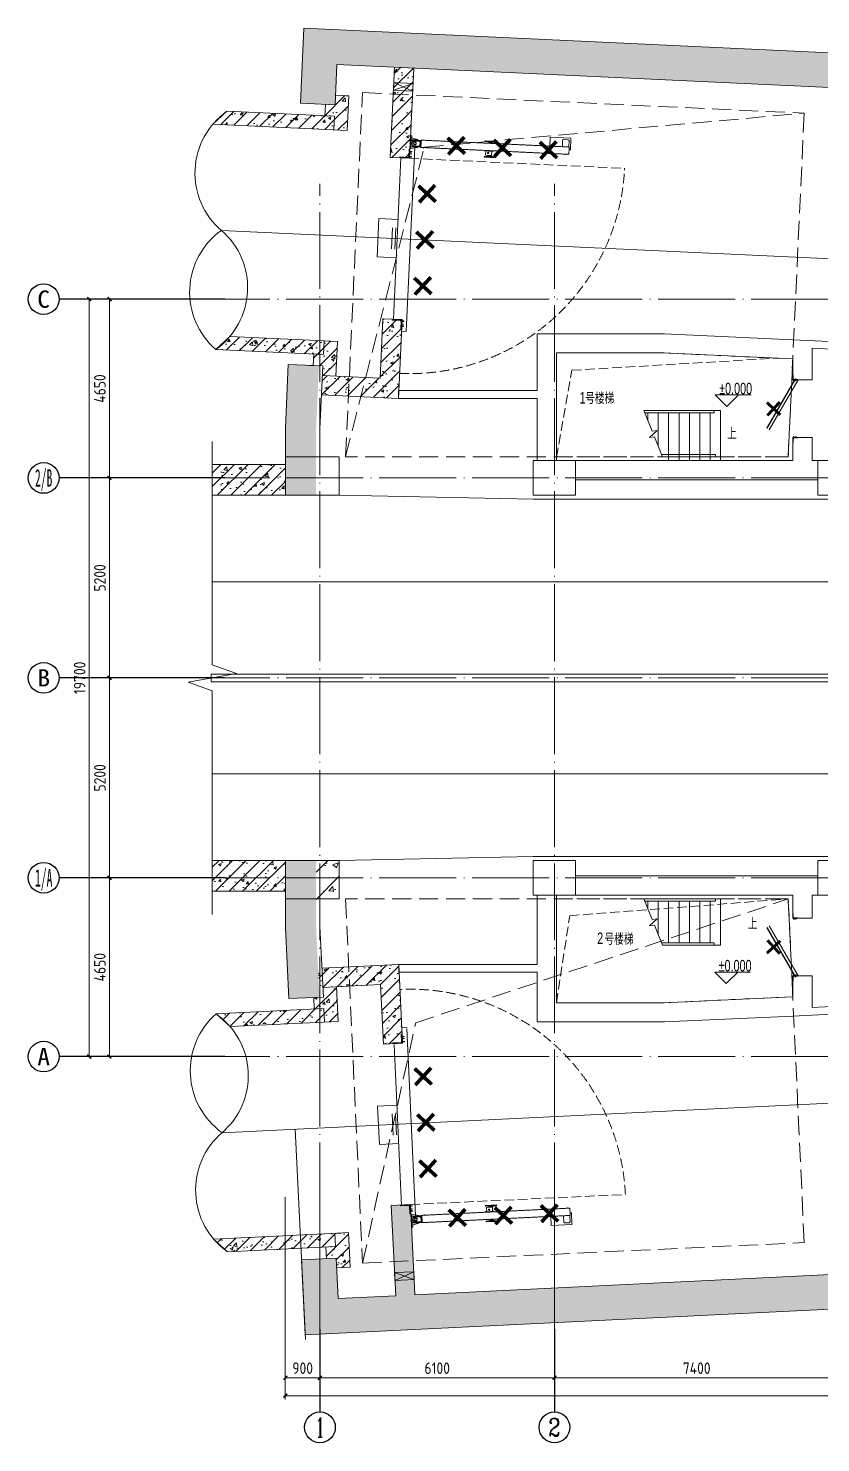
# Model space of a CAD drawing. Extents: x 4 to 13611208, y -605838 to 574722.
# Drawn here: x 13115011 to 13135622, y -28853 to 7934 of the extents above; entities that cross this region are included whole.
import ezdxf
from ezdxf.enums import TextEntityAlignment as Align

# ---------------------------------------------------------------- set-up
doc = ezdxf.new("R2010")
doc.units = 0
doc.header["$LTSCALE"] = 1000
doc.header["$MEASUREMENT"] = 0
doc.linetypes.add('DASH', pattern=[0.35, 0.25, -0.1])
doc.linetypes.add('DOTE', pattern=[2.42, 2, -0.2, 0.02, -0.2])
for name, color, linetype, lineweight in [('1-预埋件', 8, 'Continuous', 5), ('建筑底图', 8, 'Continuous', 13), ('设备-人防', 2, 'Continuous', 5)]:
    doc.layers.add(name, color=color, linetype=linetype, lineweight=lineweight)
doc.layers.add('AXIS', color=3, linetype='Continuous')
doc.layers.add('AXIS_TEXT', color=7, linetype='Continuous')
doc.styles.add('_TCH_AXIS', font='COMPLEX', dxfattribs={"bigfont": 'GBCBIG'})
doc.styles.add('_TCH_DIM', font='SIMPLEX', dxfattribs={"bigfont": 'GBCBIG'})
doc.styles.add('C', font='HZTXT_E', dxfattribs={"width": 0.7, "bigfont": 'HZTXT'})
doc.styles.add('COMPLEX', font='hztxt_e.shx', dxfattribs={"width": 0.6, "bigfont": 'HZTXT.shx'})
doc.styles.add('DIM_FONT', font='gbenor.shx', dxfattribs={"bigfont": 'gbcbig.shx'})
doc.styles.add('宋体', font='')
doc.styles.get('宋体').set_extended_font_data('SimSun')
doc.dimstyles.new('_TCH_ARCH&&100', dxfattribs={"dimtxt": 300, "dimasz": 100, "dimexe": 100, "dimexo": 100, "dimgap": 100, "dimtad": 1, "dimdec": 0, "dimzin": 0, "dimdsep": 46, "dimtxsty": 'DIM_FONT', "dimblk": 'ARCHTICK', "dimcen": 0.09, "dimclrd": 3, "dimclre": 3, "dimclrt": 7, "dimaunit": 1, "dimazin": 2, "dimtfac": 1, "dimtdec": 0, "dimtix": 1, "dimtmove": 2, "dimatfit": 3, "dimfxl": 1, "dimtolj": 1, "dimtzin": 0, "dimlwd": 18, "dimlwe": 18, "dimarcsym": 0})
pattern_1 = [(45, (793255.26, 9e-08), (-176.7766953, 176.7766953), []), (50, (793255.26, 9e-08), (717.260183, -62.752135), [75, -825]), (355, (793255.26, 9e-08), (-138.751334, 752.192134), [60, -660]), (100.4514, (793315, -5.2), (578.50938, 689.439542), [63.74019, -701.14211]), (46.1842, (793255.26, 200), (1067.24105, -165.519014), [112.5, -1237.5]), (96.6356, (793344.2, 186.2), (934.662706, 974.11787), [95.61029, -1051.713]), (351.1842, (793255.3, 200), (934.661945, 974.1186), [90, -990]), (21, (793355.26, 150), (596.907052, -402.61889), [75, -825]), (326, (793355.26, 150), (243.31533, 725.150045), [60, -660]), (71.4514, (793405, 116.45), (840.22263, 322.530497), [63.74019, -701.14211]), (37.5, (793255.26, 9e-08), (12.1598553, 332.893854), [0, -652, 0, -670, 0, -662.5]), (7.5, (793255.26, 9e-08), (263.069537, 394.411712), [0, -382, 0, -637, 0, -252.5]), (327.5, (793032.26, 9e-08), (533.822436, -22.554872), [0, -250, 0, -780, 0, -1035]), (317.5, (792932.26, 9e-08), (583.18617, 100.104982), [0, -325, 0, -518, 0, -735])]

# ---------------------------------------------------------------- blocks, each defined once
blk = doc.blocks.new('J门框')
blk.add_hatch(color=256).paths.add_polyline_path([(0, 480), (0, 0), (512, 0), (512, 30, 0.414214), (497, 45), (96, 45, -0.414214), (45, 96), (45, 465, 0.414214), (30, 480)])
for points in [[(0, 352), (-96, 352), (-96, 320), (0, 320)], [(0, 96), (-96, 96), (-96, 64), (0, 64)], [(0, 237), (-90, 225), (-90, 238), (0, 250)]]:
    blk.add_lwpolyline(points, close=True)
blk.add_lwpolyline([(0, 0), (512, 0), (512, 30, 0.414214), (497, 45), (96, 45, -0.414214), (45, 96), (45, 465, 0.414214), (30, 480), (0, 480)], format="xyb", close=True)
blk = doc.blocks.new('埋件')
at = {"layer": '1-预埋件', "const_width": 50}
for points in [[(-159, 0), (159, 0)], [(0, -159), (0, 159)]]:
    blk.add_lwpolyline(points, dxfattribs=at)
blk = doc.blocks.new('*X17')
at = {"color": 0}
for p, q in [((212.5, 108.2), (213.8, 109.5)), ((213.4, 107.3), (214.8, 108.7))]:
    blk.add_line(p, q, dxfattribs=at)
blk = doc.blocks.new('qujrfm001')
at = {"layer": '设备-人防', "color": 8}
for p, q in [((73347, 37226), (73068, 37226)), ((73347, 37207), (73068, 37207)), ((73104, 37207), (73178, 37184)), ((73116, 37207), (73172, 37190)), ((73178, 37207), (73178, 37190)), ((73237, 37184), (73178, 37184)), ((73178, 37184), (73178, 37177)), ((73178, 37177), (73207, 37177)), ((73182, 37173), (73178, 37173)), ((73178, 37173), (73178, 37163)), ((73237, 37173), (73181, 37173)), ((73184, 37173), (73184, 37177)), ((73186, 37206), (73186, 37200)), ((73237, 37177), (73207, 37177)), ((73228, 37206), (73228, 37200)), ((73231, 37173), (73231, 37177)), ((73311, 37207), (73237, 37184)), ((73237, 37190), (73237, 37207)), ((73237, 37177), (73237, 37184)), ((73237, 37163), (73237, 37173)), ((73299, 37207), (73243, 37190)), ((75281, 37213), (75102, 37174)), ((75102, 37174), (75102, 37156)), ((75302, 37266), (75266, 37266)), ((75266, 37266), (75266, 37216)), ((75266, 37216), (75302, 37216)), ((75274, 37213), (75274, 37216)), ((75274, 37214), (75302, 37214)), ((75302, 37213), (75274, 37213)), ((73068, 36816), (73207, 36816)), ((73068, 36797), (73347, 36797)), ((73104, 36816), (73178, 36839)), ((73116, 36816), (73172, 36833)), ((73141, 36962), (73141, 36973)), ((73141, 36962), (73357, 36962)), ((73146, 36958), (73141, 36962)), ((73168, 36958), (73146, 36958)), ((73172, 36962), (73168, 36958)), ((73172, 36857), (73172, 36962)), ((73178, 36846), (73207, 36846)), ((73178, 36846), (73178, 36839)), ((73237, 36839), (73178, 36839)), ((73178, 36833), (73178, 36816)), ((73319, 36850), (73179, 36850)), ((73184, 36850), (73184, 36846)), ((73186, 36816), (73186, 36823)), ((73197, 36962), (73201, 36958)), ((73197, 36962), (73197, 36962)), ((73236, 36958), (73201, 36958)), ((73237, 36846), (73207, 36846)), ((73207, 36816), (73347, 36816)), ((73228, 36816), (73228, 36823)), ((73231, 36850), (73231, 36846)), ((73240, 36962), (73236, 36958)), ((73237, 36839), (73237, 36846)), ((73311, 36816), (73237, 36839)), ((73237, 36816), (73237, 36833)), ((73299, 36816), (73243, 36833)), ((73326, 36962), (73326, 36857)), ((73326, 36962), (73330, 36958)), ((73330, 36958), (73353, 36958)), ((73353, 36958), (73357, 36962)), ((73357, 36962), (73357, 36973)), ((75023, 37117), (75023, 37131)), ((75023, 37061), (75023, 37075)), ((75023, 37004), (75023, 37018)), ((75102, 36970), (75102, 36980)), ((75281, 36931), (75102, 36970))]:
    blk.add_line(p, q, dxfattribs=at)
at = {"layer": '设备-人防', "color": 8, "extrusion": (0, 0, -1)}
blk.add_line((73143, 37207), (73116, 37207), dxfattribs=at)
at = {"layer": '设备-人防', "color": 8}
for points in [[(71667, 37163), (71667, 37399), (71129, 37399), (71129, 37092), (71163, 37092)], [(75033, 36980), (75016, 36980), (75016, 37156), (75033, 37156)], [(75281, 37167), (75102, 37167), (75102, 37156)], [(75016, 36987), (75040, 36987), (75040, 37149), (75016, 37149)], [(75016, 37117), (75040, 37117), (75040, 37131), (75016, 37131)], [(75016, 37075), (75040, 37075), (75040, 37061), (75016, 37061)], [(75016, 37018), (75040, 37018), (75040, 37004), (75016, 37004)], [(75040, 37128), (75040, 37142)], [(75040, 37142), (75241, 37142), (75241, 37128), (75040, 37128)], [(75040, 37008), (75241, 37008), (75241, 36994), (75040, 36994)], [(75040, 36994), (75040, 37008)], [(75281, 36977), (75102, 36977), (75102, 36980)], [(75248, 37153), (75281, 37153)], [(75248, 37132), (75248, 36998)]]:
    blk.add_lwpolyline(points, dxfattribs=at)
at = {"layer": '设备-人防', "color": 8, "const_width": 25}
blk.add_lwpolyline([(71234, 36973), (71234, 36961, -1), (71232, 36961), (71232, 36973), (71170, 36973), (71170, 36980), (71163, 36980), (71163, 37156), (71170, 37156), (71170, 37163), (75009, 37163), (75009, 37156), (75016, 37156), (75016, 36980), (75009, 36980), (75009, 36973), (74947, 36973), (74947, 36961, -1), (74944, 36961), (74944, 36973)], format="xyb", close=True, dxfattribs=at)
at = {"layer": '设备-人防', "color": 8}
for points in [[(71174, 37163), (71174, 37332), (71196, 37350), (71320, 37350), (71341, 37332), (71341, 37163)], [(75298, 36931), (75298, 37213), (75281, 37213), (75281, 36931)]]:
    blk.add_lwpolyline(points, close=True, dxfattribs=at)
blk.add_lwpolyline([(75033, 37149), (75033, 37156), (75245, 37156, -0.414214), (75248, 37152), (75248, 37111, -0.414214), (75245, 37107), (75178, 37107, 0.414214), (75142, 37072), (75142, 37064, 0.414214), (75178, 37028), (75245, 37028, -0.414214), (75248, 37025), (75248, 36983, -0.414214), (75245, 36980), (75033, 36980), (75033, 36987)], format="xyb", dxfattribs=at)
for centre, radius in [((73263, 36913), 18.3), ((73263, 36913), 12), ((75178, 37072), 33.5), ((75178, 37072), 26.4)]:
    blk.add_circle(centre, radius, dxfattribs=at)
for centre, radius, start, end in [((73068, 37216), 9.77, 90, 270), ((73175, 37200), 11.2, 253.2102, 0), ((73240, 37200), 11.2, 180, 286.7898), ((73347, 37216), 9.77, 270, 90), ((73068, 36807), 9.77, 90, 270), ((73175, 36823), 11.2, 0, 106.7898), ((73239, 36823), 11.2, 73.2102, 180), ((73347, 36807), 9.77, 270, 90), ((75178, 37072), 81, 330.4082, 29.5918)]:
    blk.add_arc(centre, radius, start, end, dxfattribs=at)
at = {"layer": '设备-人防', "color": 8, "extrusion": (0, 0, -1)}
for centre, start, end in [((-73179, 36857), 270, 0), ((-73319, 36857), 180, 270)]:
    blk.add_arc(centre, 6.98, start, end, dxfattribs=at)
at = {"layer": '设备-人防', "color": 8, "extrusion": (0, 0, -1), "xscale": 10.57142857142857, "yscale": 10.57142857142857, "zscale": -10.57142857142857, "rotation": 180}
blk.add_blockref('*X17', (-71004, 38059), dxfattribs=at)
blk = doc.blocks.new('_ArchTick')
at = {"color": 0, "linetype": 'ByBlock', "const_width": 0.4}
blk.add_lwpolyline([(-0.5, -0.5), (0.5, 0.5)], dxfattribs=at)
blk = doc.blocks.new('*D1374')
at = {"layer": 'AXIS', "color": 3, "lineweight": 18}
for p, q in [((13120023, -14160), (13117023, -14160)), ((13117123, -18810), (13117123, -14160)), ((13120023, -18810), (13117023, -18810))]:
    blk.add_line(p, q, dxfattribs=at)
at = {"layer": 'AXIS', "color": 3, "lineweight": 18, "xscale": 100, "yscale": 100, "zscale": 100}
for p, rotation in [((13117123, -14160), 90), ((13117123, -18810), 270)]:
    blk.add_blockref('_ArchTick', p, dxfattribs=dict(at, rotation=rotation))
at = {"layer": 'AXIS', "color": 7, "insert": (13116873, -16485), "char_height": 300, "attachment_point": 5, "rotation": 90, "style": 'DIM_FONT'}
blk.add_mtext('\\A1;4650', dxfattribs=at)
blk = doc.blocks.new('*D1375')
at = {"layer": 'AXIS', "color": 3, "lineweight": 18}
for p, q in [((13120023, -8960), (13117023, -8960)), ((13117123, -14160), (13117123, -8960)), ((13120023, -14160), (13117023, -14160))]:
    blk.add_line(p, q, dxfattribs=at)
at = {"layer": 'AXIS', "color": 3, "lineweight": 18, "xscale": 100, "yscale": 100, "zscale": 100}
for p, rotation in [((13117123, -8960), 90), ((13117123, -14160), 270)]:
    blk.add_blockref('_ArchTick', p, dxfattribs=dict(at, rotation=rotation))
at = {"layer": 'AXIS', "color": 7, "insert": (13116873, -11560), "char_height": 300, "attachment_point": 5, "rotation": 90, "style": 'DIM_FONT'}
blk.add_mtext('\\A1;5200', dxfattribs=at)
blk = doc.blocks.new('*D1378')
at = {"layer": 'AXIS', "color": 3, "lineweight": 18}
for p, q in [((13120023, -3760), (13117023, -3760)), ((13117123, -8960), (13117123, -3760)), ((13120023, -8960), (13117023, -8960))]:
    blk.add_line(p, q, dxfattribs=at)
at = {"layer": 'AXIS', "color": 3, "lineweight": 18, "xscale": 100, "yscale": 100, "zscale": 100}
for p, rotation in [((13117123, -3760), 90), ((13117123, -8960), 270)]:
    blk.add_blockref('_ArchTick', p, dxfattribs=dict(at, rotation=rotation))
at = {"layer": 'AXIS', "color": 7, "insert": (13116873, -6360), "char_height": 300, "attachment_point": 5, "rotation": 90, "style": 'DIM_FONT'}
blk.add_mtext('\\A1;5200', dxfattribs=at)
blk = doc.blocks.new('*D1377')
at = {"layer": 'AXIS', "color": 3, "lineweight": 18}
for p, q in [((13120023, 890), (13117023, 890)), ((13117123, -3760), (13117123, 890)), ((13120023, -3760), (13117023, -3760))]:
    blk.add_line(p, q, dxfattribs=at)
at = {"layer": 'AXIS', "color": 3, "lineweight": 18, "xscale": 100, "yscale": 100, "zscale": 100}
for p, rotation in [((13117123, 890), 90), ((13117123, -3760), 270)]:
    blk.add_blockref('_ArchTick', p, dxfattribs=dict(at, rotation=rotation))
at = {"layer": 'AXIS', "color": 7, "insert": (13116873, -1435), "char_height": 300, "attachment_point": 5, "rotation": 90, "style": 'DIM_FONT'}
blk.add_mtext('\\A1;4650', dxfattribs=at)
blk = doc.blocks.new('*D1376')
at = {"layer": 'AXIS', "color": 3, "lineweight": 18}
for p, q in [((13120023, 890), (13116497, 890)), ((13116597, -18810), (13116597, 890)), ((13120023, -18810), (13116497, -18810))]:
    blk.add_line(p, q, dxfattribs=at)
at = {"layer": 'AXIS', "color": 3, "lineweight": 18, "xscale": 100, "yscale": 100, "zscale": 100}
for p, rotation in [((13116597, 890), 90), ((13116597, -18810), 270)]:
    blk.add_blockref('_ArchTick', p, dxfattribs=dict(at, rotation=rotation))
at = {"layer": 'AXIS', "color": 7, "insert": (13116347, -8960), "char_height": 300, "attachment_point": 5, "rotation": 90, "style": 'DIM_FONT'}
blk.add_mtext('\\A1;19700', dxfattribs=at)
blk = doc.blocks.new('*D1366')
at = {"layer": 'AXIS', "color": 3, "lineweight": 18}
for p, q in [((13121697, -22465), (13121697, -27264)), ((13122597, -22465), (13122597, -27264)), ((13121697, -27164), (13122597, -27164))]:
    blk.add_line(p, q, dxfattribs=at)
at = {"layer": 'AXIS', "color": 3, "lineweight": 18, "xscale": 100, "yscale": 100, "zscale": 100, "rotation": 180}
blk.add_blockref('_ArchTick', (13121697, -27164), dxfattribs=at)
at = {"layer": 'AXIS', "color": 3, "lineweight": 18, "xscale": 100, "yscale": 100, "zscale": 100}
blk.add_blockref('_ArchTick', (13122597, -27164), dxfattribs=at)
at = {"layer": 'AXIS', "color": 7, "insert": (13122147, -26914), "char_height": 300, "attachment_point": 5, "style": 'DIM_FONT'}
blk.add_mtext('\\A1;900', dxfattribs=at)
blk = doc.blocks.new('*D1365')
at = {"layer": 'AXIS', "color": 3, "lineweight": 18}
for p, q in [((13122597, -22465), (13122597, -27264)), ((13128697, -22465), (13128697, -27264)), ((13122597, -27164), (13128697, -27164))]:
    blk.add_line(p, q, dxfattribs=at)
at = {"layer": 'AXIS', "color": 3, "lineweight": 18, "xscale": 100, "yscale": 100, "zscale": 100, "rotation": 180}
blk.add_blockref('_ArchTick', (13122597, -27164), dxfattribs=at)
at = {"layer": 'AXIS', "color": 3, "lineweight": 18, "xscale": 100, "yscale": 100, "zscale": 100}
blk.add_blockref('_ArchTick', (13128697, -27164), dxfattribs=at)
at = {"layer": 'AXIS', "color": 7, "insert": (13125647, -26914), "char_height": 300, "attachment_point": 5, "style": 'DIM_FONT'}
blk.add_mtext('\\A1;6100', dxfattribs=at)
blk = doc.blocks.new('*D1367')
at = {"layer": 'AXIS', "color": 3, "lineweight": 18}
for p, q in [((13128697, -22465), (13128697, -27264)), ((13136097, -22465), (13136097, -27264)), ((13128697, -27164), (13136097, -27164))]:
    blk.add_line(p, q, dxfattribs=at)
at = {"layer": 'AXIS', "color": 3, "lineweight": 18, "xscale": 100, "yscale": 100, "zscale": 100, "rotation": 180}
blk.add_blockref('_ArchTick', (13128697, -27164), dxfattribs=at)
at = {"layer": 'AXIS', "color": 3, "lineweight": 18, "xscale": 100, "yscale": 100, "zscale": 100}
blk.add_blockref('_ArchTick', (13136097, -27164), dxfattribs=at)
at = {"layer": 'AXIS', "color": 7, "insert": (13132397, -26914), "char_height": 300, "attachment_point": 5, "style": 'DIM_FONT'}
blk.add_mtext('\\A1;7400', dxfattribs=at)
blk = doc.blocks.new('*D1364')
at = {"layer": 'AXIS', "color": 3, "lineweight": 18}
for p, q in [((13121697, -22465), (13121697, -27729)), ((13170947, -22465), (13170947, -27729)), ((13121697, -27629), (13170947, -27629))]:
    blk.add_line(p, q, dxfattribs=at)
at = {"layer": 'AXIS', "color": 3, "lineweight": 18, "xscale": 100, "yscale": 100, "zscale": 100, "rotation": 180}
blk.add_blockref('_ArchTick', (13121697, -27629), dxfattribs=at)
at = {"layer": 'AXIS', "color": 3, "lineweight": 18, "xscale": 100, "yscale": 100, "zscale": 100}
blk.add_blockref('_ArchTick', (13170947, -27629), dxfattribs=at)
at = {"layer": 'AXIS', "color": 7, "insert": (13146322, -27379), "char_height": 300, "attachment_point": 5, "style": 'DIM_FONT'}
blk.add_mtext('\\A1;49250', dxfattribs=at)
blk = doc.blocks.new('_AXISO')
blk.add_circle((0, 0), 0.5)
at = {"layer": 'AXIS_TEXT', "style": 'COMPLEX', "width": 1.041667}
blk.add_attdef('A', text='', height=0.56, dxfattribs=at).set_placement((-0.25, -0.28), (0.25, -0.28), align=Align.FIT)
blk = doc.blocks.new('$DorLib2D$00000194')
at = {"color": 0}
blk.add_line((-0.5, 0.075), (0.366, 0.575), dxfattribs=at)
at = {"color": 0, "const_width": 0.025}
blk.add_lwpolyline([(-0.525, 0.118), (0.341, 0.618)], dxfattribs=at)
blk = doc.blocks.new('_FZH')
blk.add_lwpolyline([(-0.5, -0.5), (0.5, -0.5), (0.5, 0.5), (-0.5, 0.5)], close=True)

msp = doc.modelspace()

# ---------------------------------------------------------------- hatches: boundary and pattern name
at = {"layer": '建筑底图'}
h = msp.add_hatch(dxfattribs=at)
h.set_pattern_fill('钢筋混凝土', color=8, scale=100, style=0)
h.set_pattern_definition(pattern_1)
h.paths.add_polyline_path([(13167747.4, 4611.1), (13167747.4, 5812.4), (13122181.4, 7934.3), (13122090.7, 5986.4), (13122989.7, 5944.5), (13123038.6, 6993.4), (13137023.4, 6342.1), (13137009.4, 6042.5)])
h = msp.add_hatch(dxfattribs=at)
h.set_pattern_fill('钢筋混凝土', color=8, scale=100, style=0)
h.set_pattern_definition(pattern_1)
h.paths.add_polyline_path([(13125036.4, 6900.3), (13124536.9, 6923.6), (13124427.6, 4576.1), (13124927, 4552.2)])
h = msp.add_hatch(dxfattribs=at)
h.set_pattern_fill('钢筋混凝土', color=8, scale=100, style=0)
h.set_pattern_definition(pattern_1)
h.paths.add_polyline_path([(13123351, 6177.9), (13123001.3, 6194.2), (13122989.7, 5944.5), (13122740, 5956.1), (13122726, 5656.5), (13122975.8, 5644.8), (13122959.5, 5295.2), (13123309.1, 5278.9)])
h = msp.add_hatch(dxfattribs=at)
h.set_pattern_fill('钢筋混凝土', color=8, scale=100, style=0)
h.set_pattern_definition(pattern_1)
h.paths.add_polyline_path([(13122975.8, 5644.8), (13120178.8, 5775.1), (13119813.2, 5441.7), (13122959.5, 5295.2)])
h = msp.add_hatch(dxfattribs=at)
h.set_pattern_fill('钢筋混凝土', color=8, scale=100, style=0)
h.set_pattern_definition(pattern_1)
h.paths.add_polyline_path([(13122497.4, -13710.3), (13121697.4, -13710.3), (13121697.4, -15460.3), (13121787.4, -17303.4), (13122586.5, -17265.7), (13122497.4, -15440.7)])
h.paths.add_polyline_path([(13121697.4, -4210.3), (13122497.4, -4210.3), (13122497.4, -2478.9), (13122573.5, -843.5), (13121774.4, -806.3), (13121697.4, -2460.3)])
h.paths.add_polyline_path([(13168947.4, -21010.3), (13168947.4, -21710.3), (13207597.4, -21710.3), (13207597.4, -20160.3), (13281197.4, -20160.3), (13281197.4, -19460.3), (13206897.4, -19460.3), (13206897.4, -21010.3)])
h.paths.add_polyline_path([(13168947.4, 3789.7), (13168947.4, 3089.7), (13206897.4, 3089.7), (13206897.4, 1539.7), (13281197.4, 1539.7), (13281197.4, 2239.7), (13207597.4, 2239.7), (13207597.4, 3789.7)])
h.paths.add_polyline_path([(13473697.4, -4551.4), (13472897.4, -4551.4), (13472897.4, -13160.3), (13473697.4, -13160.3)])
h.paths.add_polyline_path([(13473697.4, 2261.9), (13472897.4, 2261.9), (13472897.4, 2248.6), (13473697.4, 2248.6)])
h.paths.add_polyline_path([(13354022.4, 889.7), (13354022.4, 1039.7), (13354172.4, 1039.7), (13354172.4, 889.7), (13376672.4, 889.7), (13376672.4, 1039.7), (13376822.4, 1039.7), (13376822.4, 889.7), (13398547.4, 889.7), (13398547.4, 1039.7), (13398697.4, 1039.7), (13398697.4, 889.7), (13422497.4, 889.7), (13422497.4, 1089.7), (13453297.4, 1089.7), (13453297.4, 1789.7), (13421797.4, 1789.7), (13421797.4, 1589.7), (13349146.3, 1589.7), (13349146.3, 889.7)])
h.paths.add_polyline_path([(13332922.4, 889.7), (13332922.4, 1039.7), (13333072.4, 1039.7), (13333072.4, 889.7), (13349146.3, 889.7), (13349146.3, 1589.7), (13311597.4, 1589.7), (13311597.4, 889.7)])
h.paths.add_polyline_path([(13332922.4, -18960.3), (13332922.4, -18810.3), (13311597.4, -18810.3), (13311597.4, -19510.3), (13349146.3, -19510.3), (13349146.3, -18810.3), (13333072.4, -18810.3), (13333072.4, -18960.3)])
h.paths.add_polyline_path([(13376672.4, -18960.3), (13376672.4, -18810.3), (13354172.4, -18810.3), (13354172.4, -18960.3), (13354022.4, -18960.3), (13354022.4, -18810.3), (13349146.3, -18810.3), (13349146.3, -19510.3), (13438197.4, -19510.3), (13438197.4, -19710.3), (13453297.4, -19710.3), (13453297.4, -19010.3), (13438897.4, -19010.3), (13438897.4, -18810.3), (13436422.6, -18810.3), (13436422.6, -18960.3), (13436272.6, -18960.3), (13436272.6, -18810.3), (13433472, -18810.3), (13433472, -18960.3), (13433322, -18960.3), (13433322, -18810.3), (13430973.4, -18810.3), (13430973.4, -18960.3), (13430823.4, -18960.3), (13430823.4, -18810.3), (13420572.4, -18810.3), (13420572.4, -18960.3), (13420422.4, -18960.3), (13420422.4, -18810.3), (13376822.4, -18810.3), (13376822.4, -18960.3)])
h = msp.add_hatch(dxfattribs=at)
h.set_pattern_fill('钢筋混凝土', color=8, scale=100, style=0)
h.set_pattern_definition([(45, (793352.4, -4.52), (-176.7766953, 176.7766953), []), (50, (793352.4, -4.5), (717.260183, -62.752135), [75, -825]), (355, (793352.4, -4.5), (-138.751334, 752.192134), [60, -660]), (100.4514, (793412.2, -9.75), (578.50938, 689.439542), [63.74019, -701.14211]), (46.1842, (793352.4, 195.5), (1067.24105, -165.519014), [112.5, -1237.5]), (96.6356, (793441.3, 181.7), (934.662706, 974.11787), [95.61029, -1051.713]), (351.1842, (793352.4, 195.5), (934.66195, 974.1186), [90, -990]), (21, (793452.4, 145.5), (596.907052, -402.61889), [75, -825]), (326, (793452.4, 145.5), (243.31533, 725.150045), [60, -660]), (71.4514, (793502.15, 111.9), (840.22263, 322.530497), [63.74019, -701.14211]), (37.5, (793352.4, -4.52), (12.1598553, 332.893854), [0, -652, 0, -670, 0, -662.5]), (7.5, (793352.4, -4.52), (263.069537, 394.411712), [0, -382, 0, -637, 0, -252.5]), (327.5, (793129.4, -4.52), (533.822436, -22.554872), [0, -250, 0, -780, 0, -1035]), (317.5, (793029.4, -4.52), (583.18617, 100.104982), [0, -325, 0, -518, 0, -735])])
h.paths.add_polyline_path([(13122635.8, -1597.2), (13122659, -1097.7), (13124157.4, -1167.5), (13124229.5, 380.8), (13124728.9, 356.9), (13124633.6, -1690.2)])
h = msp.add_hatch(dxfattribs=at)
h.set_pattern_fill('钢筋混凝土', color=8, scale=100, style=0)
h.set_pattern_definition(pattern_1)
h.paths.add_polyline_path([(13122703.6, -198.8), (13120252, -84.7), (13119890.4, -418.2), (13122687.4, -548.5)])
h.paths.add_polyline_path([(13123053.3, -215.1), (13122703.6, -198.8), (13122687.4, -548.5), (13122437.6, -536.8), (13122423.7, -836.5), (13122673.4, -848.1), (13122661.8, -1097.9), (13123011.4, -1114.2)])
h = msp.add_hatch(dxfattribs=at)
h.set_pattern_fill('钢筋混凝土', color=8, scale=100, style=0)
h.set_pattern_definition(pattern_1)
h.paths.add_polyline_path([(13121697.4, -3760.3), (13119797.4, -3760.3), (13119797.4, -4210.3), (13121697.4, -4210.3)])
h.paths.add_polyline_path([(13121697.4, -3410.3), (13119797.4, -3410.3), (13119797.4, -3760.3), (13121697.4, -3760.3)])
h = msp.add_hatch(dxfattribs=at)
h.set_pattern_fill('钢筋混凝土', color=8, scale=100, style=0)
h.set_pattern_definition(pattern_1)
h.paths.add_polyline_path([(13121697.4, -14160.3), (13119797.4, -14160.3), (13119797.4, -14510.3), (13121697.4, -14510.3)])
h.paths.add_polyline_path([(13121697.4, -13710.3), (13119797.4, -13710.3), (13119797.4, -14160.3), (13121697.4, -14160.3)])
h = msp.add_hatch(dxfattribs=at)
h.set_pattern_fill('钢筋混凝土', color=8, scale=200, style=0)
h.set_pattern_definition([(45, (793255.26, 9e-08), (-353.55339, 353.55339), []), (50, (793255.3, 9e-08), (1434.52037, -125.50427), [150, -1650]), (355, (793255.3, 9e-08), (-277.50267, 1504.38427), [120, -1320]), (100.4514, (793374.8, -10.5), (1157.01876, 1378.87908), [127.48038, -1402.28422]), (46.1842, (793255.3, 400), (2134.4821, -331.03803), [225, -2475]), (96.6356, (793433.1, 372.4), (1869.3254, 1948.23574), [191.22058, -2103.426]), (351.1842, (793255.3, 400), (1869.3239, 1948.2372), [180, -1980]), (21, (793455.3, 300), (1193.8141, -805.23778), [150, -1650]), (326, (793455.3, 300), (486.63066, 1450.30009), [120, -1320]), (71.4514, (793554.7, 232.9), (1680.44526, 645.061), [127.48038, -1402.28422]), (37.5, (793255.26, 9e-08), (24.31971, 665.787708), [0, -1304, 0, -1340, 0, -1325]), (7.5, (793255.26, 9e-08), (526.139075, 788.823424), [0, -764, 0, -1274, 0, -505]), (327.5, (792809.26, 9e-08), (1067.644872, -45.109743), [0, -500, 0, -1560, 0, -2070]), (317.5, (792609.3, 9e-08), (1166.37234, 200.209965), [0, -650, 0, -1036, 0, -1470])])
h.paths.add_polyline_path([(13123097.4, -13710.3), (13122497.4, -13710.3), (13122497.4, -14160.3), (13123097.4, -14160.3)])
h.paths.add_polyline_path([(13123097.4, -14160.3), (13122497.4, -14160.3), (13122497.4, -14810.3), (13123097.4, -14810.3)])
h = msp.add_hatch(dxfattribs=at)
h.set_pattern_fill('钢筋混凝土', color=8, scale=100, style=0)
h.set_pattern_definition(pattern_1)
h.paths.add_polyline_path([(13122576.7, -17013.9), (13122553, -16513.4), (13124647.4, -16414.4), (13124750.7, -18462.1), (13124247.9, -18485.7), (13124172.4, -16938.4)])
h = msp.add_hatch(dxfattribs=at)
h.set_pattern_fill('钢筋混凝土', color=8, scale=100, style=0)
h.set_pattern_definition(pattern_1)
h.paths.add_polyline_path([(13122701, -17561), (13119894.7, -17698), (13120262.2, -18030.5), (13122718.1, -17910.6)])
h.paths.add_polyline_path([(13123023.7, -16992.6), (13122674.1, -17009.1), (13122686.4, -17261), (13122436.6, -17272.8), (13122451.3, -17573.2), (13122701, -17561), (13122718.1, -17910.6), (13123067.7, -17893.5)])
h = msp.add_hatch(dxfattribs=at)
h.set_pattern_fill('钢筋混凝土', color=8, scale=100, style=0)
h.set_pattern_definition(pattern_1)
h.paths.add_polyline_path([(13167747.4, -23821.7), (13167747.4, -22620.3), (13137037.9, -24119.6), (13137052.5, -24419.3), (13125066.8, -25004.5), (13124952.3, -22658.1), (13124452.8, -22681.7), (13124567.4, -25028.9), (13123069.2, -25102), (13123018, -24052.8), (13122119, -24096.3), (13122214.2, -26044.8)])
h = msp.add_hatch(dxfattribs=at)
h.set_pattern_fill('钢筋混凝土', color=8, scale=100, style=0)
h.set_pattern_definition(pattern_1)
h.paths.add_polyline_path([(13122986.3, -23404.1), (13122886.4, -23408.9), (13119833, -23558), (13120197.1, -23890.7), (13123003.4, -23753.6)])
h.paths.add_polyline_path([(13123336.9, -23386.9), (13122986.3, -23404.1), (13123003.4, -23753.6), (13122753.7, -23765.8), (13122768.3, -24064.9), (13123018, -24052.8), (13123030.2, -24302.6), (13123379.4, -24286.1)])

# ---------------------------------------------------------------- linework, layer by layer
at = {"layer": 'AXIS'}
for p, q in [((13120122.9, 889.7), (13115811.4, 889.7)), ((13120122.9, -3760.3), (13115811.4, -3760.3)), ((13120122.9, -8960.3), (13115811.4, -8960.3)), ((13120122.9, -14160.3), (13115811.4, -14160.3)), ((13120122.9, -18810.3), (13115811.4, -18810.3)), ((13122597.4, -25898), (13122597.4, -28052.5)), ((13128697.4, -25898), (13128697.4, -28052.5))]:
    msp.add_line(p, q, dxfattribs=at)
at = {"layer": '建筑底图', "color": 8}
for p, q in [((13122181.4, 7934.3), (13122090.7, 5986.4)), ((13168947.4, 5756.6), (13122181.4, 7934.3)), ((13122989.7, 5944.5), (13123038.6, 6993.4)), ((13137023.4, 6342.1), (13123038.6, 6993.4)), ((13124427.6, 4576.1), (13124536.9, 6923.6)), ((13124927, 4552.2), (13125036.4, 6900.3)), ((13122989.7, 5944.5), (13122090.7, 5986.4)), ((13122740, 5956.1), (13122726, 5656.5)), ((13123351, 6177.9), (13123001.3, 6194.2)), ((13123351, 6177.9), (13123309.1, 5278.9)), ((13120178.8, 5775.1), (13119813.2, 5441.7)), ((13122975.8, 5644.8), (13120178.8, 5775.1)), ((13122875.9, 5649.5), (13122626.1, 5661.1)), ((13122975.8, 5644.8), (13122959.5, 5295.2)), ((13123309.1, 5278.9), (13119813.2, 5441.7)), ((13124842.6, 51.9), (13125065.9, 4846.7)), ((13125065.9, 4846.7), (13124941, 4852.6)), ((13124427.6, 4576.1), (13124927, 4552.2)), ((13124507, 367.9), (13124702.3, 4563.3)), ((13124081.9, 1989.4), (13124128.4, 2988.3)), ((13124128.4, 2988.3), (13124627.9, 2965.1)), ((13124081.9, 1989.4), (13124581.4, 1966.2)), ((13124160.2, -1167.6), (13124232.3, 380.7)), ((13124232.3, 380.7), (13124731.7, 356.7)), ((13124636.4, -1690.4), (13124731.7, 356.7)), ((13124842.6, 51.9), (13124717.8, 57.7)), ((13120252, -84.7), (13119890.4, -418.2)), ((13122703.6, -198.8), (13120252, -84.7)), ((13122703.6, -198.8), (13122687.4, -548.5)), ((13123053.3, -215.1), (13122703.6, -198.8)), ((13123053.3, -215.1), (13123011.4, -1114.2)), ((13128247.4, -10.3), (13128247.4, -1490.4)), ((13128247.4, -10.3), (13131546.9, -10.3)), ((13131558.5, -10.5), (13134897.4, -166)), ((13134897.4, -166), (13136527, -241.9)), ((13134897.4, -166), (13134897.4, -166)), ((13122687.4, -548.5), (13119890.4, -418.2)), ((13122587.5, -543.8), (13122337.7, -532.2)), ((13122437.6, -536.8), (13122423.7, -836.5)), ((13128747.4, -510.3), (13128747.4, -1590.4)), ((13128747.4, -510.3), (13131546.9, -510.3)), ((13131535.2, -510), (13134897.4, -666.6)), ((13134897.4, -666.6), (13134897.4, -1210.2)), ((13135397.4, -389.5), (13136517.7, -441.7)), ((13135397.4, -389.5), (13135397.4, -427.9)), ((13135397.4, -427.9), (13135397.4, -1210.2)), ((13121774.4, -806.3), (13121697.4, -2460.3)), ((13122673.4, -848.1), (13121774.4, -806.3)), ((13122573.5, -843.5), (13122323.8, -831.9)), ((13122673.4, -848.1), (13122597.3, -2483.5)), ((13124160.2, -1167.6), (13122661.8, -1097.9)), ((13135397.4, -1210.2), (13134897.4, -1210.2)), ((13124636.4, -1690.4), (13122638.5, -1597.3)), ((13124636.4, -1490.4), (13128247.4, -1490.4)), ((13124636.4, -1490.4), (13124636.4, -1690.4)), ((13124636.4, -1690.4), (13128247.4, -1690.4)), ((13128247.4, -1690.4), (13128247.4, -3310.3)), ((13128747.4, -1590.4), (13128747.4, -3310.3)), ((13133180.5, -1900.5), (13132880.5, -1600.5)), ((13132880.5, -1600.5), (13133809.2, -1600.5)), ((13133180.5, -1900.5), (13133480.5, -1600.5)), ((13132852.4, -2010.2), (13131019.5, -2010.2)), ((13131019.5, -2010.2), (13131236.1, -2545.5)), ((13132852.4, -2010.2), (13131019.5, -2010.2)), ((13132852.4, -2070.2), (13131043.7, -2070.2)), ((13131127.4, -2276.8), (13131127.4, -2070.2)), ((13131397.4, -2943.7), (13131397.4, -2070.2)), ((13131667.4, -3150.2), (13131667.4, -2070.2)), ((13131937.4, -3150.2), (13131937.4, -2070.2)), ((13132207.4, -3150.2), (13132207.4, -2070.2)), ((13132477.4, -3150.2), (13132477.4, -2070.2)), ((13132747.4, -3150.2), (13132747.4, -2070.2)), ((13133017.4, -2010.2), (13132852.4, -2010.2)), ((13132852.4, -2070.2), (13132852.4, -2010.2)), ((13133017.4, -3210.2), (13133017.4, -2010.2)), ((13121697.4, -3410.3), (13121697.4, -2460.3)), ((13122597.4, -3210.3), (13122597.4, -2478.9)), ((13131370.1, -2528.9), (13131170.4, -2709)), ((13131236.1, -2545.5), (13131370.1, -2528.9)), ((13131170.4, -2709), (13131296.1, -2693.5)), ((13131296.1, -2693.5), (13131505.3, -3210.2)), ((13134897.4, -2710.2), (13134897.4, -3310.3)), ((13135397.4, -2710.2), (13134897.4, -2710.2)), ((13135397.4, -2710.2), (13135397.4, -3310.3)), ((13129247.4, -3310.3), (13134897.4, -3310.3)), ((13132882.4, -3150.2), (13131481, -3150.2)), ((13132882.4, -3210.2), (13131505.3, -3210.2)), ((13132882.4, -3210.2), (13131505.3, -3210.2)), ((13131667.4, -3150.2), (13131667.4, -3310.3)), ((13131937.4, -3150.2), (13131937.4, -3310.3)), ((13132207.4, -3150.2), (13132207.4, -3310.3)), ((13132477.4, -3150.2), (13132477.4, -3310.3)), ((13132747.4, -3150.2), (13132747.4, -3310.3)), ((13132882.4, -3210.2), (13132882.4, -3150.2)), ((13133017.4, -3210.2), (13132882.4, -3210.2)), ((13133017.4, -3150.2), (13133017.4, -3310.3)), ((13135397.4, -3310.3), (13135547.4, -3310.3)), ((13121697.4, -3410.3), (13119797.4, -3410.3)), ((13129247.4, -3810.3), (13135147.4, -3810.3)), ((13135147.4, -3810.3), (13135547.4, -3810.3)), ((13121697.4, -4210.3), (13119797.4, -4210.3)), ((13123097.4, -4210.4), (13128141.9, -4310.3)), ((13128141.9, -4310.3), (13161437.4, -4310.3)), ((13119770.1, -8860.3), (13119770.1, -9060.3)), ((13123097.4, -13710.2), (13128141.9, -13610.3)), ((13128141.9, -13610.3), (13161437.4, -13610.3)), ((13121697.4, -13710.3), (13119797.4, -13710.3)), ((13129247.4, -14110.3), (13135147.4, -14110.3)), ((13135147.4, -14110.3), (13135547.4, -14110.3)), ((13121697.4, -14510.3), (13119797.4, -14510.3)), ((13121697.4, -15460.3), (13121697.4, -14510.3)), ((13122597.4, -15440.7), (13122597.4, -14710.3)), ((13128247.4, -16414.4), (13128247.4, -14610.3)), ((13128747.4, -16514.4), (13128747.4, -14610.3)), ((13129247.4, -14610.3), (13134897.4, -14610.3)), ((13132882.4, -14710.3), (13131019.5, -14710.3)), ((13131019.5, -14710.3), (13131236.1, -15245.5)), ((13132882.4, -14710.3), (13131019.5, -14710.3)), ((13133017.4, -14710.3), (13132882.4, -14710.3)), ((13132882.4, -14770.3), (13132882.4, -14710.3)), ((13133017.4, -15910.3), (13133017.4, -14710.3)), ((13134897.4, -15210.3), (13134897.4, -14610.3)), ((13135397.4, -15210.3), (13135397.4, -14610.3)), ((13135397.4, -14610.3), (13135547.4, -14610.3)), ((13132882.4, -14770.3), (13131043.7, -14770.3)), ((13131127.4, -14976.8), (13131127.4, -14770.3)), ((13131397.4, -15643.7), (13131397.4, -14770.3)), ((13131667.4, -15850.3), (13131667.4, -14770.3)), ((13131937.4, -15850.3), (13131937.4, -14770.3)), ((13132207.4, -15850.3), (13132207.4, -14770.3)), ((13132477.4, -15850.3), (13132477.4, -14770.3)), ((13132747.4, -15850.3), (13132747.4, -14770.3)), ((13122597.2, -15435.9), (13122686.4, -17261)), ((13131370.1, -15229), (13131170.4, -15409.1)), ((13131170.4, -15409.1), (13131296.1, -15393.5)), ((13131236.1, -15245.5), (13131370.1, -15229)), ((13131296.1, -15393.5), (13131505.3, -15910.3)), ((13134897.4, -15210.3), (13135397.4, -15210.3)), ((13121697.4, -15460.3), (13121787.4, -17303.4)), ((13132852.4, -15850.3), (13131481, -15850.3)), ((13132852.4, -15910.3), (13131505.3, -15910.3)), ((13132852.4, -15910.3), (13131505.3, -15910.3)), ((13132852.4, -15910.3), (13132852.4, -15850.3)), ((13133017.4, -15910.3), (13132852.4, -15910.3)), ((13124647.4, -16414.4), (13122652.9, -16508.6)), ((13124647.4, -16414.4), (13124747.4, -18462.1)), ((13124647.4, -16414.4), (13128247.4, -16414.4)), ((13124647.4, -16414.4), (13124647.4, -16614.4)), ((13128747.4, -17410.3), (13128747.4, -16514.4)), ((13124647.4, -16614.4), (13128247.4, -16614.4)), ((13128247.4, -17910.3), (13128247.4, -16614.4)), ((13133166.5, -16912), (13132866.5, -16612)), ((13132866.5, -16612), (13133795.2, -16612)), ((13133166.5, -16912), (13133466.5, -16612)), ((13134897.4, -17254), (13134897.4, -16710.3)), ((13134897.4, -16710.3), (13135397.4, -16710.3)), ((13135397.4, -17492.6), (13135397.4, -16710.3)), ((13122686.4, -17261), (13121787.4, -17303.4)), ((13122436.6, -17273), (13122451.3, -17573.2)), ((13124172.4, -16938.4), (13122676.5, -17009)), ((13123023.7, -16992.8), (13123067.7, -17893.5)), ((13124172.4, -16938.4), (13124247.9, -18485.7)), ((13131535.2, -17410.5), (13134897.4, -17254)), ((13119894.7, -17698), (13122701, -17561)), ((13122701, -17561), (13122718.1, -17910.6)), ((13128747.4, -17410.3), (13131546.9, -17410.3)), ((13135397.4, -17531), (13136517.7, -17478.8)), ((13135397.4, -17531), (13135397.4, -17492.6)), ((13120262.2, -18030.5), (13119894.7, -17698)), ((13120262.2, -18030.5), (13123067.7, -17893.5)), ((13128247.4, -17910.3), (13131546.9, -17910.3)), ((13131558.5, -17910), (13134897.4, -17754.5)), ((13134897.4, -17754.5), (13136527, -17678.6)), ((13134897.4, -17754.5), (13134897.4, -17754.5)), ((13124728.6, -18063.5), (13124853.4, -18057.6)), ((13124854.5, -18079.4), (13125084.6, -22952.2)), ((13124247.9, -18485.7), (13124747.4, -18462.1)), ((13124523.7, -18495.5), (13124721.8, -22690.8)), ((13124098.7, -20095.6), (13124598.1, -20071.3)), ((13124098.7, -20095.6), (13124145.9, -21094.5)), ((13124145.9, -21094.5), (13124645.3, -21070.2)), ((13124452.8, -22681.7), (13124952.3, -22658.1)), ((13124452.8, -22681.7), (13124567.4, -25028.9)), ((13124952.3, -22658.1), (13125066.8, -25004.5)), ((13125086.7, -22952.1), (13124961.8, -22958)), ((13122886.4, -23408.9), (13119833, -23558)), ((13122886.4, -23408.9), (13123336.9, -23386.9)), ((13123003.4, -23753.6), (13122986.3, -23404.1)), ((13123379.4, -24286.1), (13123336.9, -23386.9)), ((13120197.1, -23890.7), (13119833, -23558)), ((13120197.1, -23890.7), (13123003.4, -23753.6)), ((13122214.2, -26044.8), (13168947.4, -23763.1)), ((13122768.3, -24064.9), (13122753.7, -23765.8)), ((13123018, -24052.8), (13122119, -24096.3)), ((13122119, -24096.3), (13122214.2, -26044.8)), ((13123018, -24052.8), (13123069.2, -25102)), ((13123379.4, -24286.1), (13123030.2, -24302.6)), ((13125047.3, -24605), (13124538.2, -24429.6)), ((13124547.9, -24629.4), (13125037.6, -24405.2)), ((13125066.8, -25004.5), (13137052.5, -24419.3)), ((13123069.2, -25102), (13124567.4, -25028.9))]:
    msp.add_line(p, q, dxfattribs=at)
at = {"layer": '建筑底图', "color": 8, "linetype": 'DASH'}
for p, q in [((13124927, 4552.2), (13130521, 4292.5)), ((13124947.7, -22658.3), (13130541.6, -22398.7))]:
    msp.add_line(p, q, dxfattribs=at)
at = {"layer": '建筑底图', "color": 8, "linetype": 'DOTE'}
for p, q in [((13122597.4, -25465), (13122597.4, 3889.7)), ((13128697.4, -25465), (13128697.4, 3889.7)), ((13119297.4, 889.7), (13332922.4, 889.7)), ((13119297.4, -3760.3), (13232280.9, -3760.3)), ((13119297.4, -8960.3), (13476260, -8960.3)), ((13119297.4, -14160.3), (13232280.9, -14160.3)), ((13119297.4, -18810.3), (13332922.4, -18810.3))]:
    msp.add_line(p, q, dxfattribs=at)
at = {"layer": '建筑底图', "color": 8, "ltscale": 0.2}
for p, q in [((13124541.9, 2193.2), (13124567.5, 2742.6)), ((13124558.8, -20298.5), (13124584.7, -20847.8))]:
    msp.add_line(p, q, dxfattribs=at)
at = {"layer": '建筑底图', "color": 8, "ltscale": 0.1}
for p, q in [((13119770.1, -8860.3), (13181097.4, -8860.3)), ((13119770.1, -9060.3), (13181097.4, -9060.3))]:
    msp.add_line(p, q, dxfattribs=at)
at = {"layer": '建筑底图', "color": 8, "linetype": 'ByBlock', "ltscale": 0.1}
msp.add_line((13121953.3, -20701.2), (13122220.1, -26165.9), dxfattribs=at)
at = {"layer": '建筑底图', "color": 8, "linetype": 'DASH', "ltscale": 2}
for points in [[(13134776.6, -3210.3), (13123264.2, -3210.3), (13123705.2, 6261.6), (13135192.8, 5726.6), (13134776.6, -3210.3)], [(13123264.2, -3210.3), (13125313.4, 4842.5), (13135192.8, 5726.6)], [(13134776.6, -14710.3), (13123264.2, -14710.3), (13123705.2, -24182.1), (13135192.8, -23647.2), (13134776.6, -14710.3)], [(13123705.2, -24182.1), (13125088.7, -17930.8), (13134776.4, -14710.3)]]:
    msp.add_lwpolyline(points, dxfattribs=at)
at = {"layer": '建筑底图', "color": 8}
for points in [[(13124509, 6324.2), (13124518.3, 6524), (13125017.8, 6500.8), (13125008.5, 6301)], [(13125037.6, -24405.2), (13125047.3, -24605), (13124547.9, -24629.4), (13124538.2, -24429.6)]]:
    msp.add_lwpolyline(points, close=True, dxfattribs=at)
for points in [[(13124509, 6324.2), (13125017.8, 6500.8)], [(13125008.5, 6301), (13124518.3, 6524)], [(13119797.4, -15110.3), (13119797.4, -9297.8), (13119167.4, -9068.5), (13120427.4, -8846.3), (13119797.4, -8622.8), (13119797.4, -2810.3)]]:
    msp.add_lwpolyline(points, dxfattribs=at)
at = {"layer": '建筑底图', "color": 8, "ltscale": 0.1, "flags": 128}
for points in [[(13120034.6, 2678.4), (13163886.7, 636.4), (13164885.6, 589.9), (13165884.5, 543.4), (13166883.4, 497), (13167882.4, 450.6), (13168881.3, 404.4), (13169880.2, 358.3), (13170879.2, 312.4)], [(13120045.9, -20794.3), (13162539.5, -18719.6), (13163538.3, -18670.8), (13164537.1, -18622.1), (13165535.9, -18573.4), (13166534.7, -18524.8), (13167533.6, -18476.3), (13168532.4, -18428), (13169531.2, -18379.8), (13170530.1, -18331.8)]]:
    msp.add_lwpolyline(points, dxfattribs=at)
at = {"layer": '建筑底图', "color": 8, "ltscale": 0.2}
for points in [[(13124462, 2197), (13124487.6, 2746.4)], [(13124478.9, -20302.2), (13124504.8, -20851.6)]]:
    msp.add_lwpolyline(points, dxfattribs=at)
at = {"layer": '建筑底图', "color": 8, "linetype": 'DASH'}
for points in [[(13128747.4, -3210.3), (13128747.4, -1910.3), (13128747.4, -510.3), (13131546.9, -510.3), (13134895.1, -666.4), (13134776.5, -3212.2)], [(13128747.4, -14710.3), (13128747.4, -17410.3), (13131546.9, -17410.3), (13134900.5, -17252.9), (13134776.4, -14710.3)]]:
    msp.add_lwpolyline(points, close=True, dxfattribs=at)
for points in [[(13128747.4, -3223.2), (13129149.8, -961), (13134472.4, -646.8)], [(13128747.4, -17410.3), (13129094.8, -15146.5), (13134776.4, -14710.3)]]:
    msp.add_lwpolyline(points, dxfattribs=at)
at = {"layer": '建筑底图', "color": 8}
for points in [[(13133152.4, -2610.2, 0, 0, 0), (13132237.4, -2610.2, 80, 0, 0), (13131937.4, -2610.2, 0, 0, 0)], [(13133152.4, -15310.3, 0, 0, 0), (13132237.4, -15310.3, 80, 0, 0), (13131937.4, -15310.3, 0, 0, 0)]]:
    msp.add_lwpolyline(points, format="xyseb", dxfattribs=at)
at = {"layer": '建筑底图', "color": 8, "ltscale": 0.1}
for points in [[(13119797.4, -6460.3), (13235997.4, -6460.3)], [(13119797.4, -11460.3), (13235997.4, -11460.3)]]:
    msp.add_lwpolyline(points, dxfattribs=at)
at = {"layer": '建筑底图', "color": 8}
for centre, radius, start, end in [((13121306.9, 4170.9), 1961.1, 125.11491, 229.5529), ((13121180.4, 1073.4), 1972.1, 125.52256, 229.14528), ((13118744.6, 1186.8), 1972.1, 305.52256, 49.14528), ((13121200.7, -19181.2), 1976.2, 131.36613, 234.45684), ((13118775.2, -19304.5), 1958.1, 310.69374, 55.12922), ((13121331.4, -22283.4), 1967.2, 130.57086, 234.78793)]:
    msp.add_arc(centre, radius, start, end, dxfattribs=at)
at = {"layer": '建筑底图', "color": 8, "linetype": 'DASH'}
for centre, start, end in [((13124927, 4552.2), 267.33391, 357.34228), ((13124947.7, -22658.3), 2.65772, 92.66609)]:
    msp.add_arc(centre, 5600, start, end, dxfattribs=at)

# ---------------------------------------------------------------- block references
at = {"layer": 'AXIS'}
ref = msp.add_blockref('_AXISO', (13115411.4, 889.7), dxfattribs=dict(at, xscale=800, yscale=800, zscale=2400))
ref.add_attrib('A', 'C', dxfattribs={"layer": 'AXIS_TEXT', "height": 452, "style": '宋体', "width": 1.028571}).set_placement((13115246.1, 663.7), (13115576.7, 663.7), align=Align.FIT)
ref = msp.add_blockref('_AXISO', (13115411.4, -3760.3), dxfattribs=dict(at, xscale=800, yscale=800, zscale=2400))
ref.add_attrib('A', '2/B', dxfattribs={"layer": 'AXIS_TEXT', "height": 452.55, "style": '宋体', "width": 0.46875}).set_placement((13115185.1, -3986.5), (13115637.6, -3986.5), align=Align.FIT)
ref = msp.add_blockref('_AXISO', (13115411.4, -8960.3), dxfattribs=dict(at, xscale=800, yscale=800, zscale=2400))
ref.add_attrib('A', 'B', dxfattribs={"layer": 'AXIS_TEXT', "height": 448.3, "style": '宋体', "width": 1.052632}).set_placement((13115243.6, -9184.4), (13115579.2, -9184.4), align=Align.FIT)
ref = msp.add_blockref('_AXISO', (13115411.4, -14160.3), dxfattribs=dict(at, xscale=800, yscale=800, zscale=2400))
ref.add_attrib('A', '1/A', dxfattribs={"layer": 'AXIS_TEXT', "height": 452.55, "style": '宋体', "width": 0.46875}).set_placement((13115185.1, -14386.5), (13115637.6, -14386.5), align=Align.FIT)
ref = msp.add_blockref('_AXISO', (13115411.4, -18810.3), dxfattribs=dict(at, xscale=800, yscale=800, zscale=2400))
ref.add_attrib('A', 'A', dxfattribs={"layer": 'AXIS_TEXT', "height": 452.9, "style": '宋体', "width": 1.022727}).set_placement((13115246.7, -19036.7), (13115576.1, -19036.7), align=Align.FIT)
ref = msp.add_blockref('_AXISO', (13122597.4, -28452.5), dxfattribs=dict(at, xscale=800, yscale=800, zscale=2400))
ref.add_attrib('A', '1', dxfattribs={"layer": 'AXIS_TEXT', "height": 514.7, "style": '_TCH_AXIS'}).set_placement((13122487.1, -28709.9), (13122707.7, -28709.9), align=Align.FIT)
ref = msp.add_blockref('_AXISO', (13128697.4, -28452.5), dxfattribs=dict(at, xscale=800, yscale=800, zscale=2400))
ref.add_attrib('A', '2', dxfattribs={"layer": 'AXIS_TEXT', "height": 465.9, "style": '_TCH_AXIS'}).set_placement((13128542.1, -28685.5), (13128852.7, -28685.5), align=Align.FIT)
at = {"layer": '建筑底图', "color": 8, "xscale": -1, "rotation": 357.3339130068818}
msp.add_blockref('qujrfm001', (13198437.8, -35586.8), dxfattribs=at)
at = {"layer": '建筑底图', "color": 8}
for name, p, xscale, yscale, zscale, rotation in [('埋件', (13126143.6, 4878.7), -1.919999999832362, 1.919999999832362, 1.919999999832362, 317.3738291591033), ('埋件', (13127342.3, 4822.9), -1.919999999832362, 1.919999999832362, 1.919999999832362, 317.3738291591033), ('埋件', (13128541, 4767.1), -1.919999999832362, 1.919999999832362, 1.919999999832362, 317.3738291591033), ('J门框', (13124927.1, 4552.9), -0.499999999999999, 0.5, 0.5, 357.3339173647518), ('埋件', (13125384.7, 3630.6), -1.919999999832362, 1.919999999832362, 1.919999999832362, 317.3738291591033), ('埋件', (13125328.9, 2431.9), -1.919999999832362, 1.919999999832362, 1.919999999832362, 317.3738291591033), ('埋件', (13125273, 1233.2), -1.919999999832362, 1.919999999832362, 1.919999999832362, 317.3738291591033), ('J门框', (13124731.7, 357.4), 0.5, 0.5, 0.5, 177.3339173647519), ('J门框', (13134897.4, -1210.2), -0.25, 0.25, 0.25, 270), ('$DorLib2D$00000194', (13135147.4, -1960.2), 1500, -1500, 1500, 269.9999999998577), ('埋件', (13134397.4, -1960.2), -1.497599999869243, 1.497599999869242, 1.497599999869242, 317.3738291591033), ('J门框', (13134897.4, -2710.2), 0.25, 0.25, 0.25, 270), ('$DorLib2D$00000194', (13135147.4, -15960.3), 1500, 1500, 1500, 90.00000000014218), ('J门框', (13134895.2, -15213.7, 0), -0.25, 0.25, 0.25, 270), ('埋件', (13134397.4, -15960.3), 1.497599999869243, 1.497599999869243, 1.497599999869243, 222.6261708408968), ('J门框', (13134895.2, -16706.9, 0), 0.25, 0.25, 0.25, 270), ('J门框', (13124747.4, -18462.1), -0.5, 0.5, 0.5, 2.70382125159597), ('埋件', (13125282.5, -19327.2), -1.919999999832362, 1.919999999832362, 1.919999999832362, 317.3738291591033), ('埋件', (13125352.4, -20524.9), -1.919999999832362, 1.919999999832362, 1.919999999832362, 317.3738291591033), ('埋件', (13125407.1, -21723.7), -1.919999999832362, 1.919999999832362, 1.919999999832362, 317.3738291591033), ('埋件', (13128567.6, -22887.9), -1.919999999832362, 1.919999999832362, 1.919999999832362, 317.3738291591033), ('J门框', (13124947.7, -22658.3), 0.4999999999999999, 0.4999999999999999, 0.4999999999999999, 182.7038212515958), ('埋件', (13126170.3, -23001.1), -1.919999999832362, 1.919999999832362, 1.919999999832362, 317.3738291591033), ('埋件', (13127368.9, -22944.5), -1.919999999832362, 1.919999999832362, 1.919999999832362, 317.3738291591033)]:
    msp.add_blockref(name, p, dxfattribs=dict(at, xscale=xscale, yscale=yscale, zscale=zscale, rotation=rotation))
at = {"layer": '建筑底图', "color": 8, "lineweight": 30, "rotation": 180}
for p, xscale, yscale, zscale in [((13122397.4, -3710.3), 1400, 1000, 1000), ((13128697.4, -3760.3), 1100, 900, 900), ((13136097.4, -3760.3), 1100, 900, 900), ((13122397.4, -14210.3), 1400, 1000, 1000), ((13128697.4, -14160.3), 1100, 900, 900), ((13136097.4, -14160.3), 1100, 900, 900)]:
    msp.add_blockref('_FZH', p, dxfattribs=dict(at, xscale=xscale, yscale=yscale, zscale=zscale))
at = {"layer": '建筑底图', "color": 8, "rotation": 182.7952566997535}
msp.add_blockref('qujrfm001', (13198372.2, 17648), dxfattribs=at)

# ---------------------------------------------------------------- texts
at = {"layer": '建筑底图', "color": 8, "style": 'C', "width": 0.7}
for s, p in [('%%P0.000', (13132981.2, -1584)), ('1', (13129349.7, -1827.6)), ('号楼梯', (13129495.8, -1840.1)), ('2', (13129807.7, -15881.9)), ('号楼梯', (13129997.9, -15905.4)), ('%%P0.000', (13132967.2, -16595.5))]:
    msp.add_text(s, height=300, dxfattribs=at).set_placement(p)
at = {"layer": '建筑底图', "color": 8, "style": '_TCH_DIM'}
for p in [(13133188.3, -2754.6), (13133726.8, -15501.2)]:
    msp.add_text('上', height=300, dxfattribs=at).set_placement(p)

# ---------------------------------------------------------------- dimensions: what is measured, and where the dimension line sits
at = {"layer": 'AXIS'}
for p1, p2, distance, picture, middle in [((13120122.9, -18810.3), (13120122.9, 889.7), 3525.9, '*D1376', (13116347, -8960.3)), ((13120122.9, -3760.3), (13120122.9, 889.7), 3000, '*D1377', (13116872.9, -1435.3)), ((13120122.9, -8960.3), (13120122.9, -3760.3), 3000, '*D1378', (13116872.9, -6360.3)), ((13120122.9, -14160.3), (13120122.9, -8960.3), 3000, '*D1375', (13116872.9, -11560.3)), ((13120122.9, -18810.3), (13120122.9, -14160.3), 3000, '*D1374', (13116872.9, -16485.3)), ((13121697.4, -22365.2), (13122597.4, -22365.2), -4799.2, '*D1366', (13122147.4, -26914.5)), ((13121697.4, -22365.2), (13170947.4, -22365.2), -5263.8, '*D1364', (13146322.4, -27379)), ((13122597.4, -22365.2), (13128697.4, -22365.2), -4799.2, '*D1365', (13125647.4, -26914.5)), ((13128697.4, -22365.2), (13136097.4, -22365.2), -4799.2, '*D1367', (13132397.4, -26914.5))]:
    dim = msp.add_aligned_dim(p1=p1, p2=p2, distance=distance, dimstyle='_TCH_ARCH&&100', dxfattribs=at)
    dim.commit()
    dim.dimension.update_dxf_attribs({"geometry": picture, "text_midpoint": middle})

doc.saveas('drawing.dxf')
